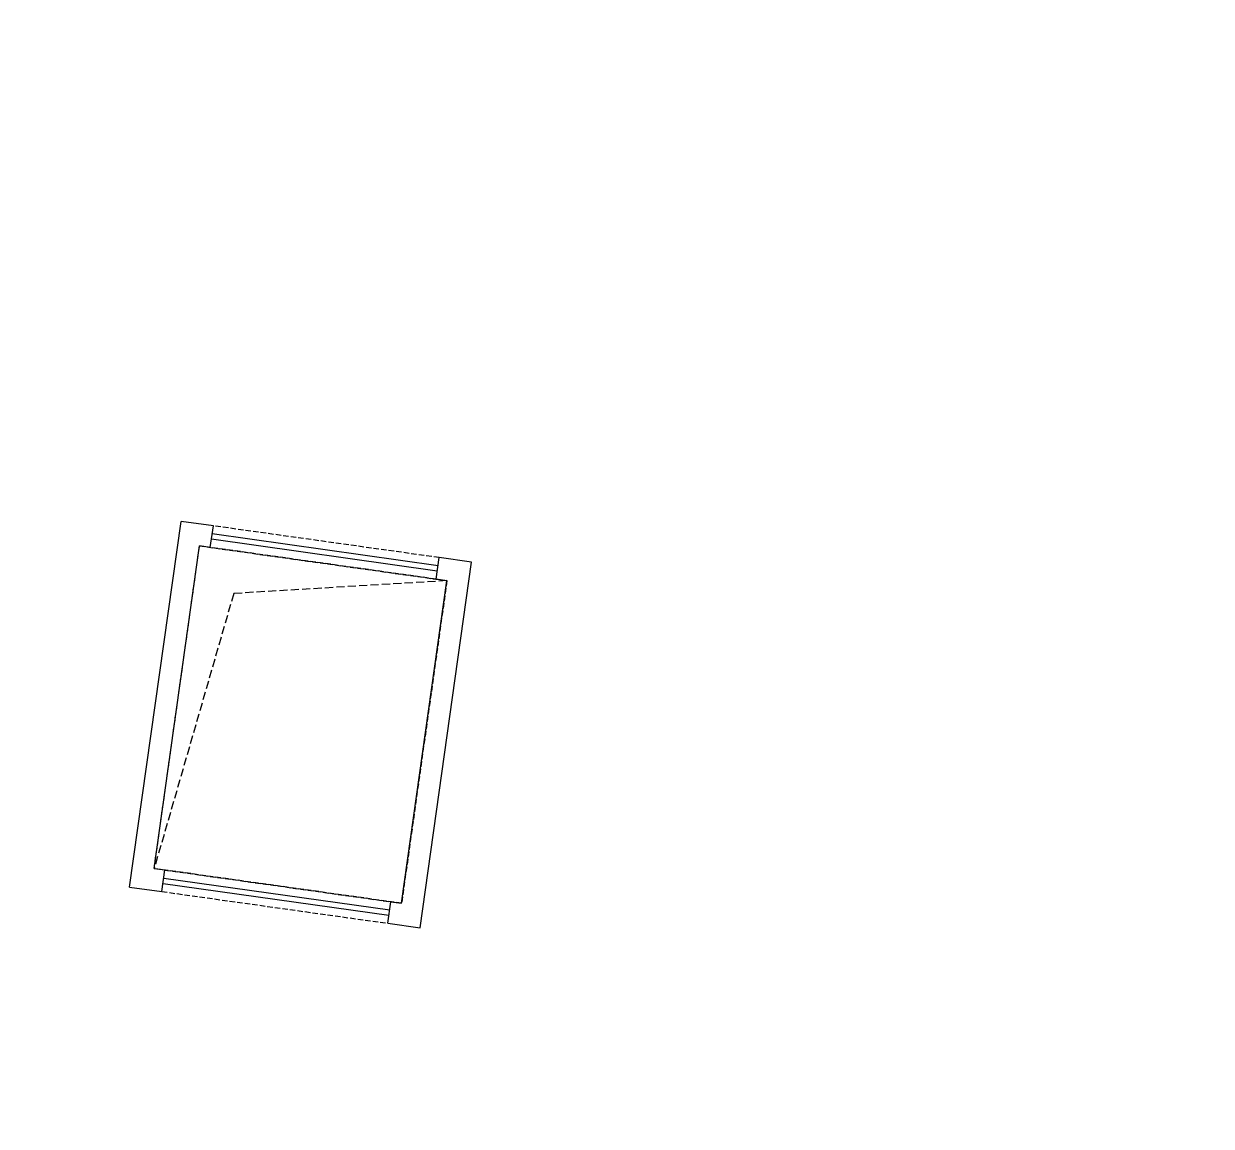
# Model space of a CAD drawing. Header units: millimetres. Extents: x 285006 to 3037698, y -2820855 to 192241.
# Drawn here: x 833963 to 844895, y -472967 to -462816 of the extents above; entities that cross this region are included whole.
import ezdxf
from ezdxf.xclip import XClip

# ---------------------------------------------------------------- set-up
doc = ezdxf.new("R2010")
doc.units = ezdxf.units.MM
doc.header["$XCLIPFRAME"] = 2
doc.linetypes.add('DASH', pattern=[0.35, 0.25, -0.1])
for name, color, linetype in [('1#C-6F$0$0-XREF', 7, 'Continuous'), ('1#C-6F$0$A-WALL', 2, 'Continuous'), ('4玻璃幕墙', 1, 'Continuous'), ('COLUMN', 160, 'Continuous'), ('DS-NOTES', 8, 'Continuous'), ('WALL-地台', 8, 'Continuous')]:
    doc.layers.add(name, color=color, linetype=linetype)

# ---------------------------------------------------------------- blocks, each defined once
blk = doc.blocks.new('WALL-1C-6F-1')
at = {"layer": 'WALL-地台', "linetype": 'DASH', "ltscale": 200}
blk.add_line((98353235, 18804945), (98374885, 18801902), dxfattribs=at)
blk.add_lwpolyline([(98353235, 18814336), (98374885, 18811293)], dxfattribs=at)
blk = doc.blocks.new('DFHRTHRTH')
at = {"layer": 'COLUMN', "linetype": 'Continuous'}
for p, q in [((3254511, 4609128, 0), (3254985, 4612495, 0)), ((3255282, 4612454, 0), (3254985, 4612495, 0)), ((3255254, 4612255, 0), (3255282, 4612454, 0)), ((3254737, 4609299, 0), (3255155, 4612269, 0)), ((3255254, 4612255, 0), (3255155, 4612269, 0)), ((3257185, 4608753, 0), (3257658, 4612119, 0)), ((3257333, 4611963, 0), (3257361, 4612161, 0)), ((3257658, 4612119, 0), (3257361, 4612161, 0)), ((3257015, 4608978, 0), (3257432, 4611949, 0)), ((3257432, 4611949, 0), (3257333, 4611963, 0)), ((3254737, 4609299, 0), (3254836, 4609285, 0)), ((3254808, 4609087, 0), (3254836, 4609285, 0)), ((3254511, 4609128, 0), (3254808, 4609087, 0)), ((3256888, 4608794, 0), (3256916, 4608992, 0)), ((3256916, 4608992, 0), (3257015, 4608978, 0)), ((3256888, 4608794, 0), (3257185, 4608753, 0))]:
    blk.add_line(p, q, dxfattribs=at)

msp = doc.modelspace()

# ---------------------------------------------------------------- linework, layer by layer
at = {"layer": '4玻璃幕墙'}
for p, q in [((837777.4, -467805.6, 0), (835697.8, -467513.3, 0)), ((837770.4, -467855.1, 0), (835690.8, -467562.8, 0)), ((835252.4, -470682.2, 0), (837332, -470974.4, 0)), ((835245.5, -470731.7, 0), (837325, -471024, 0))]:
    msp.add_line(p, q, dxfattribs=at)
at = {"layer": 'DS-NOTES', "linetype": 'DASH', "ltscale": 300, "elevation": 0}
msp.add_lwpolyline([(837859, -467943.3), (835896.4, -468061.8), (835163.8, -470594)], dxfattribs=at)
msp.add_lwpolyline([(837859, -467943.3), (835896.4, -468061.8), (835163.8, -470594)], dxfattribs=at)
at = {"layer": 'WALL-地台', "linetype": 'DASH', "ltscale": 200}
for p, q in [((837787.8, -467731.3, 0), (835708.2, -467439, 0)), ((837760, -467929.4, 0), (835680.4, -467637.1, 0)), ((835262.9, -470607.9, 0), (837342.4, -470900.2, 0)), ((835235, -470805.9, 0), (837314.6, -471098.2, 0))]:
    msp.add_line(p, q, dxfattribs=at)
at = {"layer": 'WALL-地台', "linetype": 'DASH', "ltscale": 200, "elevation": 0}
msp.add_lwpolyline([(835581.4, -467623.2), (837859, -467943.3), (837441.4, -470914.1), (835163.8, -470594)], close=True, dxfattribs=at)

# ---------------------------------------------------------------- block references
at = {"layer": '1#C-6F$0$0-XREF', "ltscale": 1.5}
ref = msp.add_blockref('WALL-1C-6F-1', (-97526656.2, -19273682.2, 0), dxfattribs=dict(at, rotation=359.999308722076))
XClip(ref).set_block_clipping_path([(98372385.8231538981, 18767467.007476639), (98391135.4026873261, 18767467.2336917371), (98391134.7242774069, 18823696.4636914618), (98372385.144743979, 18823696.2374763638)])
at = {"layer": '1#C-6F$0$A-WALL'}
msp.add_blockref('DFHRTHRTH', (-2419573.4, -5079892.5), dxfattribs=at)

doc.saveas('drawing.dxf')
